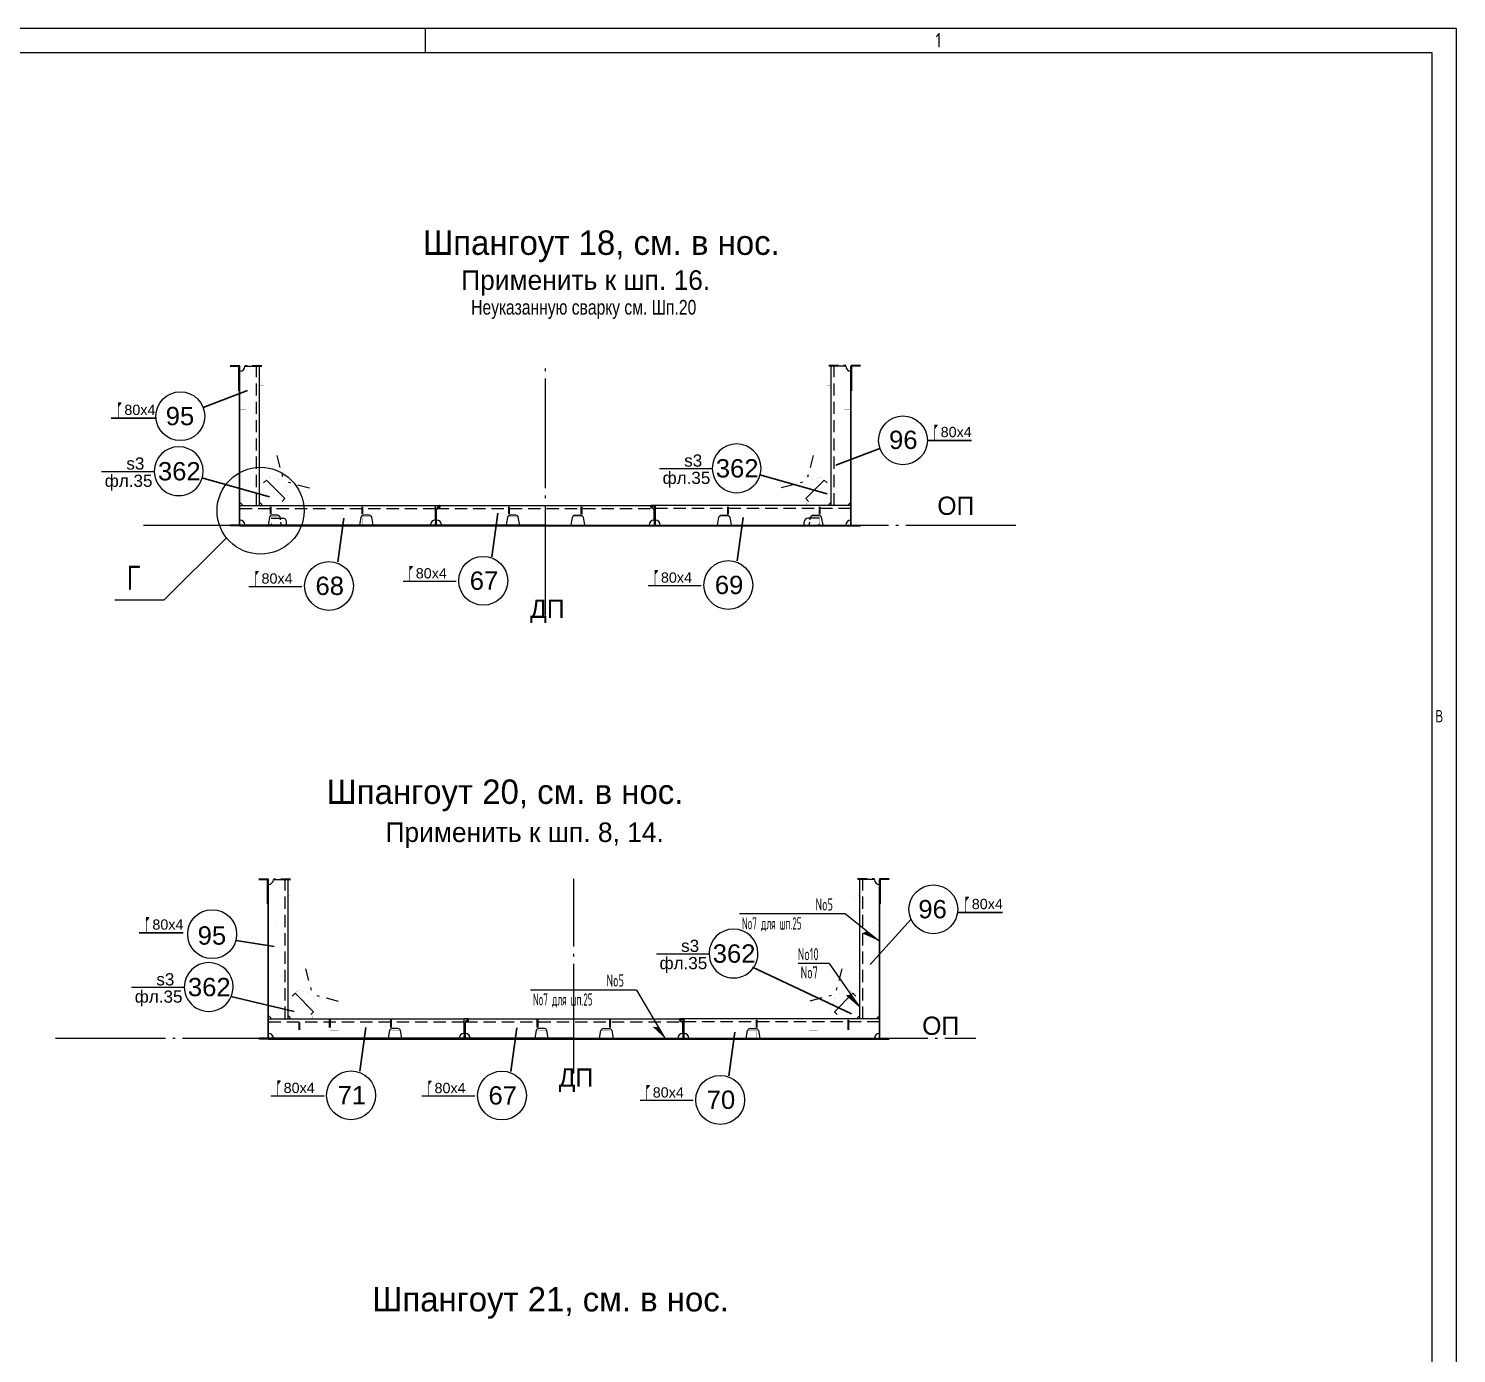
# Model space of a CAD drawing. Header units: millimetres. Extents: x 149544 to 197467, y -3118 to 25363.
# Drawn here: x 162347 to 168190, y 4042 to 9465 of the extents above; entities that cross this region are included whole.
import ezdxf

# ---------------------------------------------------------------- set-up
doc = ezdxf.new("R2010")
doc.units = ezdxf.units.MM
doc.header["$MEASUREMENT"] = 0
for name, pattern in [('K5LT32768', [0]), ('K5LT32769', [0]), ('K5LT32781', [90, 40, -20, 10, -20]), ('K5LT32790', [520, 450, -30, 10, -30]), ('K5LT32791', [0]), ('K5LT32793', [10, 5, -5]), ('K5LT32794', [10, 5, -5]), ('K5LT32795', [75, 50, -25]), ('K5LT32799', [20, 10, -10])]:
    doc.linetypes.add(name, pattern=pattern)
doc.layers.add('pen_035', color=1, linetype='Continuous')
doc.layers.add('pen_7', color=1, linetype='Continuous')
doc.layers.add('рабочие', color=250, linetype='Continuous', lineweight=20)
doc.styles.add('KTEXTSTYLE', font='GOST_AU.SHX', dxfattribs={"width": 0.96, "height": 5})
doc.styles.add('style5', font='arial.ttf', dxfattribs={"height": 3})

# ---------------------------------------------------------------- blocks, each defined once
blk = doc.blocks.new('U912')
at = {"layer": 'pen_035', "color": 1, "linetype": 'K5LT32769', "lineweight": 18, "true_color": 0xff0000}
for p, q in [((-174523.7, -14662.5), (-174528.7, -14725.8)), ((-174523.7, -14662.5), (-174523.7, -14725.8)), ((-174528.7, -14725.8), (-174523.7, -14725.8))]:
    blk.add_line(p, q, dxfattribs=at)
blk = doc.blocks.new('U913')
at = {"layer": 'pen_035', "color": 1, "linetype": 'K5LT32769', "lineweight": 18, "true_color": 0xff0000}
for p in [(-174521.7, -14659.1), (-174511.7, -14653.3)]:
    blk.add_line(p, (-174510.4, -14652.1), dxfattribs=at)
blk = doc.blocks.new('U914')
at = {"layer": 'pen_035', "color": 1, "linetype": 'K5LT32769', "lineweight": 18, "true_color": 0xff0000}
for p in [(-174521.7, -14659.1), (-174510.4, -14652.1)]:
    blk.add_line(p, (-174509.7, -14650.5), dxfattribs=at)
blk = doc.blocks.new('U915')
at = {"layer": 'pen_035', "color": 1, "linetype": 'K5LT32769', "lineweight": 18, "true_color": 0xff0000}
for p in [(-174521.7, -14659.1), (-174509.7, -14650.5)]:
    blk.add_line(p, (-174509.8, -14648.8), dxfattribs=at)
blk = doc.blocks.new('U916')
at = {"layer": 'pen_035', "color": 1, "linetype": 'K5LT32769', "lineweight": 18, "true_color": 0xff0000}
for p in [(-174522.7, -14659.9), (-174509.8, -14648.8)]:
    blk.add_line(p, (-174510.6, -14647.2), dxfattribs=at)
blk = doc.blocks.new('U917')
at = {"layer": 'pen_035', "color": 1, "linetype": 'K5LT32769', "lineweight": 18, "true_color": 0xff0000}
for p in [(-174522.7, -14659.9), (-174510.6, -14647.2)]:
    blk.add_line(p, (-174512, -14646.2), dxfattribs=at)
blk = doc.blocks.new('U918')
at = {"layer": 'pen_035', "color": 1, "linetype": 'K5LT32769', "lineweight": 18, "true_color": 0xff0000}
blk.add_line((-174528.7, -14725.8), (-174523.7, -14662.5), dxfattribs=at)
blk = doc.blocks.new('U919')
at = {"layer": 'pen_035', "color": 1, "linetype": 'K5LT32769', "lineweight": 18, "true_color": 0xff0000}
for p in [(-174512, -14646.2), (-174513.7, -14645.8)]:
    blk.add_line(p, (-174528.7, -14645.8), dxfattribs=at)
blk = doc.blocks.new('U920')
at = {"layer": 'pen_035', "color": 1, "linetype": 'K5LT32769', "lineweight": 18, "true_color": 0xff0000}
for p in [(-173628.7, -14645.8), (-173643.7, -14645.8)]:
    blk.add_line(p, (-173645.4, -14646.2), dxfattribs=at)
blk = doc.blocks.new('U921')
at = {"layer": 'pen_035', "color": 1, "linetype": 'K5LT32769', "lineweight": 18, "true_color": 0xff0000}
for p in [(-173628.7, -14645.8), (-173645.4, -14646.2)]:
    blk.add_line(p, (-173646.7, -14647.2), dxfattribs=at)
blk = doc.blocks.new('U922')
at = {"layer": 'pen_035', "color": 1, "linetype": 'K5LT32769', "lineweight": 18, "true_color": 0xff0000}
for p in [(-173628.7, -14645.8), (-173646.7, -14647.2)]:
    blk.add_line(p, (-173647.5, -14648.8), dxfattribs=at)
blk = doc.blocks.new('U923')
at = {"layer": 'pen_035', "color": 1, "linetype": 'K5LT32769', "lineweight": 18, "true_color": 0xff0000}
for p in [(-173628.7, -14645.8), (-173647.5, -14648.8)]:
    blk.add_line(p, (-173647.6, -14650.5), dxfattribs=at)
blk = doc.blocks.new('U924')
at = {"layer": 'pen_035', "color": 1, "linetype": 'K5LT32769', "lineweight": 18, "true_color": 0xff0000}
for p in [(-173647.6, -14650.5), (-173628.7, -14645.8)]:
    blk.add_line(p, (-173646.9, -14652.1), dxfattribs=at)
blk = doc.blocks.new('U925')
at = {"layer": 'pen_035', "color": 1, "linetype": 'K5LT32769', "lineweight": 18, "true_color": 0xff0000}
for p in [(-173646.9, -14652.1), (-173628.7, -14645.8)]:
    blk.add_line(p, (-173645.7, -14653.3), dxfattribs=at)
blk = doc.blocks.new('U926')
at = {"layer": 'pen_035', "color": 1, "linetype": 'K5LT32769', "lineweight": 18, "true_color": 0xff0000}
for p in [(-173645.7, -14653.3), (-173628.7, -14645.8)]:
    blk.add_line(p, (-173635.7, -14659.1), dxfattribs=at)
blk = doc.blocks.new('U927')
at = {"layer": 'pen_035', "color": 1, "linetype": 'K5LT32769', "lineweight": 18, "true_color": 0xff0000}
for p in [(-173635.7, -14659.1), (-173628.7, -14645.8)]:
    blk.add_line(p, (-173634.6, -14659.9), dxfattribs=at)
blk = doc.blocks.new('U928')
at = {"layer": 'pen_035', "color": 1, "linetype": 'K5LT32769', "lineweight": 18, "true_color": 0xff0000}
for p in [(-173634.6, -14659.9), (-173628.7, -14645.8)]:
    blk.add_line(p, (-173633.9, -14661.1), dxfattribs=at)
blk = doc.blocks.new('U929')
at = {"layer": 'pen_035', "color": 1, "linetype": 'K5LT32769', "lineweight": 18, "true_color": 0xff0000}
for p in [(-173633.9, -14661.1), (-173628.7, -14645.8)]:
    blk.add_line(p, (-173633.7, -14662.5), dxfattribs=at)
blk = doc.blocks.new('U930')
at = {"layer": 'pen_035', "color": 1, "linetype": 'K5LT32769', "lineweight": 18, "true_color": 0xff0000}
for p in [(-173628.7, -14645.8), (-173633.7, -14662.5)]:
    blk.add_line(p, (-173633.7, -14725.8), dxfattribs=at)
blk = doc.blocks.new('U931')
at = {"layer": 'pen_035', "color": 1, "linetype": 'K5LT32769', "lineweight": 18, "true_color": 0xff0000}
for p, q in [((-173628.7, -14645.8), (-173633.7, -14725.8)), ((-173628.7, -14645.8), (-173628.7, -14725.8)), ((-173633.7, -14725.8), (-173628.7, -14725.8))]:
    blk.add_line(p, q, dxfattribs=at)
blk = doc.blocks.new('U932')
at = {"layer": 'pen_035', "color": 1, "linetype": 'K5LT32769', "lineweight": 18, "true_color": 0xff0000}
for p, q in [((-169683.7, -8228.5), (-169667, -8228.9)), ((-169683.7, -8228.5), (-169668.7, -8228.5)), ((-169667, -8228.9), (-169668.7, -8228.5))]:
    blk.add_line(p, q, dxfattribs=at)
blk = doc.blocks.new('U933')
at = {"layer": 'pen_035', "color": 1, "linetype": 'K5LT32769', "lineweight": 18, "true_color": 0xff0000}
for p in [(-169676.7, -8241.8), (-169666.7, -8236)]:
    blk.add_line(p, (-169665.4, -8234.8), dxfattribs=at)
blk = doc.blocks.new('U934')
at = {"layer": 'pen_035', "color": 1, "linetype": 'K5LT32769', "lineweight": 18, "true_color": 0xff0000}
for p in [(-169676.7, -8241.8), (-169665.4, -8234.8)]:
    blk.add_line(p, (-169664.7, -8233.2), dxfattribs=at)
blk = doc.blocks.new('U935')
at = {"layer": 'pen_035', "color": 1, "linetype": 'K5LT32769', "lineweight": 18, "true_color": 0xff0000}
for p in [(-169676.7, -8241.8), (-169664.7, -8233.2)]:
    blk.add_line(p, (-169664.8, -8231.5), dxfattribs=at)
blk = doc.blocks.new('U936')
at = {"layer": 'pen_035', "color": 1, "linetype": 'K5LT32769', "lineweight": 18, "true_color": 0xff0000}
for p in [(-169677.7, -8242.7), (-169664.8, -8231.5)]:
    blk.add_line(p, (-169665.6, -8230), dxfattribs=at)
blk = doc.blocks.new('U937')
at = {"layer": 'pen_035', "color": 1, "linetype": 'K5LT32769', "lineweight": 18, "true_color": 0xff0000}
for p in [(-169677.7, -8242.7), (-169665.6, -8230)]:
    blk.add_line(p, (-169667, -8228.9), dxfattribs=at)
blk = doc.blocks.new('U938')
at = {"layer": 'pen_035', "color": 1, "linetype": 'K5LT32769', "lineweight": 18, "true_color": 0xff0000}
blk.add_line((-169683.7, -8308.5), (-169678.7, -8245.2), dxfattribs=at)
blk = doc.blocks.new('U939')
at = {"layer": 'pen_035', "color": 1, "linetype": 'K5LT32769', "lineweight": 18, "true_color": 0xff0000}
for p in [(-169683.7, -8308.5), (-169678.7, -8308.5)]:
    blk.add_line(p, (-169678.7, -8245.2), dxfattribs=at)
blk = doc.blocks.new('U940')
at = {"layer": 'pen_035', "color": 1, "linetype": 'K5LT32769', "lineweight": 18, "true_color": 0xff0000}
for p in [(-168783.7, -8228.5), (-168798.7, -8228.5)]:
    blk.add_line(p, (-168800.4, -8228.9), dxfattribs=at)
blk = doc.blocks.new('U941')
at = {"layer": 'pen_035', "color": 1, "linetype": 'K5LT32769', "lineweight": 18, "true_color": 0xff0000}
for p in [(-168783.7, -8228.5), (-168800.4, -8228.9)]:
    blk.add_line(p, (-168801.7, -8230), dxfattribs=at)
blk = doc.blocks.new('U942')
at = {"layer": 'pen_035', "color": 1, "linetype": 'K5LT32769', "lineweight": 18, "true_color": 0xff0000}
for p in [(-168783.7, -8228.5), (-168801.7, -8230)]:
    blk.add_line(p, (-168802.5, -8231.5), dxfattribs=at)
blk = doc.blocks.new('U943')
at = {"layer": 'pen_035', "color": 1, "linetype": 'K5LT32769', "lineweight": 18, "true_color": 0xff0000}
for p in [(-168783.7, -8228.5), (-168802.5, -8231.5)]:
    blk.add_line(p, (-168802.6, -8233.2), dxfattribs=at)
blk = doc.blocks.new('U944')
at = {"layer": 'pen_035', "color": 1, "linetype": 'K5LT32769', "lineweight": 18, "true_color": 0xff0000}
for p in [(-168802.6, -8233.2), (-168783.7, -8228.5)]:
    blk.add_line(p, (-168801.9, -8234.8), dxfattribs=at)
blk = doc.blocks.new('U945')
at = {"layer": 'pen_035', "color": 1, "linetype": 'K5LT32769', "lineweight": 18, "true_color": 0xff0000}
for p in [(-168801.9, -8234.8), (-168783.7, -8228.5)]:
    blk.add_line(p, (-168800.7, -8236), dxfattribs=at)
blk = doc.blocks.new('U946')
at = {"layer": 'pen_035', "color": 1, "linetype": 'K5LT32769', "lineweight": 18, "true_color": 0xff0000}
for p in [(-168800.7, -8236), (-168783.7, -8228.5)]:
    blk.add_line(p, (-168790.7, -8241.8), dxfattribs=at)
blk = doc.blocks.new('U947')
at = {"layer": 'pen_035', "color": 1, "linetype": 'K5LT32769', "lineweight": 18, "true_color": 0xff0000}
for p in [(-168783.7, -8228.5), (-168790.7, -8241.8)]:
    blk.add_line(p, (-168789.6, -8242.7), dxfattribs=at)
blk = doc.blocks.new('U948')
at = {"layer": 'pen_035', "color": 1, "linetype": 'K5LT32769', "lineweight": 18, "true_color": 0xff0000}
for p in [(-168783.7, -8228.5), (-168789.6, -8242.7)]:
    blk.add_line(p, (-168788.9, -8243.9), dxfattribs=at)
blk = doc.blocks.new('U949')
at = {"layer": 'pen_035', "color": 1, "linetype": 'K5LT32769', "lineweight": 18, "true_color": 0xff0000}
for p in [(-168783.7, -8228.5), (-168788.9, -8243.9)]:
    blk.add_line(p, (-168788.7, -8245.2), dxfattribs=at)
blk = doc.blocks.new('U950')
at = {"layer": 'pen_035', "color": 1, "linetype": 'K5LT32769', "lineweight": 18, "true_color": 0xff0000}
for p in [(-168783.7, -8228.5), (-168788.7, -8245.2)]:
    blk.add_line(p, (-168788.7, -8308.5), dxfattribs=at)
blk = doc.blocks.new('U951')
at = {"layer": 'pen_035', "color": 1, "linetype": 'K5LT32769', "lineweight": 18, "true_color": 0xff0000}
for p, q in [((-168783.7, -8228.5), (-168788.7, -8308.5)), ((-168783.7, -8228.5), (-168783.7, -8308.5)), ((-168788.7, -8308.5), (-168783.7, -8308.5))]:
    blk.add_line(p, q, dxfattribs=at)

msp = doc.modelspace()

# ---------------------------------------------------------------- hatches: boundary and pattern name
for points in [[(164011.8, 7432.7), (164016.8, 7432.7), (164016.8, 7496), (164017, 7497.4), (164017.7, 7498.6), (164018.8, 7499.5), (164028.8, 7505.2), (164030.1, 7506.4), (164030.7, 7508), (164030.6, 7509.7), (164029.8, 7511.3), (164028.5, 7512.3), (164026.8, 7512.7), (164011.8, 7512.7)], [(164911.8, 7432.7), (164906.8, 7432.7), (164906.8, 7496), (164906.5, 7497.4), (164905.8, 7498.6), (164904.8, 7499.5), (164894.8, 7505.2), (164893.5, 7506.4), (164892.8, 7508), (164892.9, 7509.7), (164893.7, 7511.3), (164895.1, 7512.3), (164896.8, 7512.7), (164911.8, 7512.7)], [(165778.9, 5771), (165758.4, 5761.3), (165828.9, 5729.7)], [(165712.1, 5510.4), (165690.8, 5507.6), (165748.9, 5457.3)], [(164128.9, 5331.7), (164133.9, 5331.7), (164133.9, 5395), (164134.2, 5396.4), (164134.9, 5397.6), (164135.9, 5398.5), (164145.9, 5404.2), (164147.2, 5405.4), (164147.9, 5407), (164147.8, 5408.7), (164147, 5410.3), (164145.6, 5411.3), (164143.9, 5411.7), (164128.9, 5411.7)], [(164924.5, 5377.5), (164900.6, 5378.9), (164951.4, 5331.9)], [(165028.9, 5331.7), (165023.9, 5331.7), (165023.9, 5395), (165023.7, 5396.4), (165023, 5397.6), (165021.9, 5398.5), (165011.9, 5404.2), (165010.7, 5405.4), (165010, 5407), (165010.1, 5408.7), (165010.9, 5410.3), (165012.3, 5411.3), (165013.9, 5411.7), (165028.9, 5411.7)]]:
    msp.add_hatch(color=0).paths.add_polyline_path(points)
at = {"layer": 'рабочие', "lineweight": 18}
h = msp.add_hatch(color=256, dxfattribs=at)
edge = h.paths.add_edge_path()
edge.add_line((162713.2, 7873.2), (162715.7, 7873.2))
edge.add_line((162715.7, 7873.2), (162715.7, 7914.4))
edge.add_arc((162722.1, 7914.4), 6.4, 142.35666, 180, ccw=False)
edge.add_line((162717.1, 7918.4), (162726.8, 7931))
edge.add_arc((162725.3, 7932.2), 1.92, 322.35666, 360)
edge.add_line((162727.2, 7932.2), (162727.2, 7932.9))
edge.add_arc((162725.3, 7932.9), 1.92, 360, 450)
edge.add_line((162725.3, 7934.8), (162713.2, 7934.8))
edge.add_line((162713.2, 7934.8), (162713.2, 7873.2))
h = msp.add_hatch(color=256, dxfattribs=at)
edge = h.paths.add_edge_path()
edge.add_line((166053.9, 7782.4), (166056.4, 7782.4))
edge.add_line((166056.4, 7782.4), (166056.4, 7823.7))
edge.add_arc((166062.8, 7823.7), 6.4, 142.35666, 180, ccw=False)
edge.add_line((166057.7, 7827.6), (166067.5, 7840.3))
edge.add_arc((166066, 7841.4), 1.92, 322.35666, 360)
edge.add_line((166067.9, 7841.4), (166067.9, 7842.1))
edge.add_arc((166066, 7842.1), 1.92, 360, 450)
edge.add_line((166066, 7844), (166053.9, 7844))
edge.add_line((166053.9, 7844), (166053.9, 7782.4))
h = msp.add_hatch(color=256, dxfattribs=at)
edge = h.paths.add_edge_path()
edge.add_line((163905.8, 7204), (163908.3, 7204))
edge.add_line((163908.3, 7204), (163908.3, 7245.3))
edge.add_arc((163914.7, 7245.3), 6.4, 142.35666, 180, ccw=False)
edge.add_line((163909.7, 7249.2), (163919.4, 7261.9))
edge.add_arc((163917.9, 7263), 1.92, 322.35666, 360)
edge.add_line((163919.8, 7263), (163919.8, 7263.7))
edge.add_arc((163917.9, 7263.7), 1.92, 360, 450)
edge.add_line((163917.9, 7265.7), (163905.8, 7265.7))
edge.add_line((163905.8, 7265.7), (163905.8, 7204))
h = msp.add_hatch(color=256, dxfattribs=at)
edge = h.paths.add_edge_path()
edge.add_line((164908.8, 7186.4), (164911.4, 7186.4))
edge.add_line((164911.4, 7186.4), (164911.4, 7227.7))
edge.add_arc((164917.8, 7227.7), 6.4, 142.35666, 180, ccw=False)
edge.add_line((164912.7, 7231.6), (164922.5, 7244.3))
edge.add_arc((164921, 7245.5), 1.92, 322.35666, 360)
edge.add_line((164922.9, 7245.5), (164922.9, 7246.2))
edge.add_arc((164921, 7246.2), 1.92, 360, 450)
edge.add_line((164921, 7248.1), (164908.8, 7248.1))
edge.add_line((164908.8, 7248.1), (164908.8, 7186.4))
h = msp.add_hatch(color=2, dxfattribs=at)
edge = h.paths.add_edge_path()
edge.add_line((163274.4, 7182.9), (163277, 7182.9))
edge.add_line((163277, 7182.9), (163277, 7224.1))
edge.add_arc((163283.4, 7224.1), 6.4, 142.35666, 180, ccw=False)
edge.add_line((163278.3, 7228), (163288.1, 7240.7))
edge.add_arc((163286.6, 7241.9), 1.92, 322.35666, 360)
edge.add_line((163288.5, 7241.9), (163288.5, 7242.6))
edge.add_arc((163286.6, 7242.6), 1.92, 360, 450)
edge.add_line((163286.6, 7244.5), (163274.4, 7244.5))
edge.add_line((163274.4, 7244.5), (163274.4, 7182.9))
h = msp.add_hatch(color=256, dxfattribs=at)
edge = h.paths.add_edge_path()
edge.add_line((166181.2, 5850.2), (166183.8, 5850.2))
edge.add_line((166183.8, 5850.2), (166183.8, 5891.5))
edge.add_arc((166190.2, 5891.5), 6.4, 142.35666, 180, ccw=False)
edge.add_line((166185.1, 5895.4), (166194.9, 5908.1))
edge.add_arc((166193.4, 5909.3), 1.92, 322.35666, 360)
edge.add_line((166195.3, 5909.3), (166195.3, 5910))
edge.add_arc((166193.4, 5910), 1.92, 360, 450)
edge.add_line((166193.4, 5911.9), (166181.2, 5911.9))
edge.add_line((166181.2, 5911.9), (166181.2, 5850.2))
h = msp.add_hatch(color=256, dxfattribs=at)
edge = h.paths.add_edge_path()
edge.add_line((162827.6, 5766.1), (162830.2, 5766.1))
edge.add_line((162830.2, 5766.1), (162830.2, 5807.4))
edge.add_arc((162836.6, 5807.4), 6.4, 142.35666, 180, ccw=False)
edge.add_line((162831.5, 5811.3), (162841.3, 5824))
edge.add_arc((162839.8, 5825.1), 1.92, 322.35666, 360)
edge.add_line((162841.7, 5825.1), (162841.7, 5825.8))
edge.add_arc((162839.8, 5825.8), 1.92, 360, 450)
edge.add_line((162839.8, 5827.8), (162827.6, 5827.8))
edge.add_line((162827.6, 5827.8), (162827.6, 5766.1))
h = msp.add_hatch(color=256, dxfattribs=at)
edge = h.paths.add_edge_path()
edge.add_line((163364.9, 5097.5), (163367.5, 5097.5))
edge.add_line((163367.5, 5097.5), (163367.5, 5138.8))
edge.add_arc((163373.9, 5138.8), 6.4, 142.35666, 180, ccw=False)
edge.add_line((163368.8, 5142.7), (163378.6, 5155.4))
edge.add_arc((163377.1, 5156.5), 1.92, 322.35666, 360)
edge.add_line((163379, 5156.5), (163379, 5157.2))
edge.add_arc((163377.1, 5157.2), 1.92, 360, 450)
edge.add_line((163377.1, 5159.2), (163364.9, 5159.2))
edge.add_line((163364.9, 5159.2), (163364.9, 5097.5))
h = msp.add_hatch(color=256, dxfattribs=at)
edge = h.paths.add_edge_path()
edge.add_line((163982.4, 5096.9), (163985, 5096.9))
edge.add_line((163985, 5096.9), (163985, 5138.1))
edge.add_arc((163991.4, 5138.1), 6.4, 142.35666, 180, ccw=False)
edge.add_line((163986.3, 5142.1), (163996.1, 5154.7))
edge.add_arc((163994.6, 5155.9), 1.92, 322.35666, 360)
edge.add_line((163996.5, 5155.9), (163996.5, 5156.6))
edge.add_arc((163994.6, 5156.6), 1.92, 360, 450)
edge.add_line((163994.6, 5158.5), (163982.4, 5158.5))
edge.add_line((163982.4, 5158.5), (163982.4, 5096.9))
h = msp.add_hatch(color=256, dxfattribs=at)
edge = h.paths.add_edge_path()
edge.add_line((164875.6, 5078.9), (164878.1, 5078.9))
edge.add_line((164878.1, 5078.9), (164878.1, 5120.2))
edge.add_arc((164884.5, 5120.2), 6.4, 142.35666, 180, ccw=False)
edge.add_line((164879.5, 5124.1), (164889.2, 5136.8))
edge.add_arc((164887.7, 5138), 1.92, 322.35666, 360)
edge.add_line((164889.6, 5138), (164889.6, 5138.7))
edge.add_arc((164887.7, 5138.7), 1.92, 360, 450)
edge.add_line((164887.7, 5140.6), (164875.6, 5140.6))
edge.add_line((164875.6, 5140.6), (164875.6, 5078.9))

# ---------------------------------------------------------------- linework, layer by layer
at = {"color": 7, "linetype": 'K5LT32768', "lineweight": 18}
for p, q in [((168190.4, 9465.2), (151370.4, 9465.2)), ((163970.4, 9465.2), (163970.4, 9365.2)), ((168190.4, -2414.8), (168190.4, 9465.2))]:
    msp.add_line(p, q, dxfattribs=at)
at = {"color": 1, "linetype": 'K5LT32769', "lineweight": 18, "true_color": 0xff0000}
for p, q in [((168090.4, 9365.2), (151770.4, 9365.2)), ((168090.4, -2314.8), (168090.4, 9365.2))]:
    msp.add_line(p, q, dxfattribs=at)
at = {"color": 0, "linetype": 'K5LT32781', "lineweight": 18}
for p, q in [((163171.8, 8085.7), (163301.7, 8085.7)), ((163171.8, 8082.7), (163301.8, 8082.7)), ((163171.8, 8082.7), (163301.8, 8082.7)), ((165751.8, 8085.7), (165621.8, 8085.7)), ((165751.8, 8082.7), (165621.8, 8082.7)), ((165751.8, 8082.7), (165621.8, 8082.7)), ((163288.9, 5984.7), (163418.9, 5984.7)), ((163288.9, 5981.7), (163418.9, 5981.7)), ((163288.9, 5981.7), (163418.9, 5981.7)), ((165868.9, 5981.7), (165738.9, 5981.7)), ((165868.9, 5981.7), (165738.9, 5981.7)), ((165868.9, 5984.7), (165739, 5984.7))]:
    msp.add_line(p, q, dxfattribs=at)
at = {"color": 0, "linetype": 'K5LT32769', "lineweight": 18}
for p, q in [((163207.8, 7982.7), (163207.8, 8082.7)), ((163211.8, 7982.7), (163211.8, 8082.7)), ((163211.8, 7432.7), (163211.8, 8082.7)), ((163231.8, 8082.7), (163291.8, 8082.7)), ((163291.8, 7512.7), (163291.8, 8082.7)), ((165691.8, 8082.7), (165631.8, 8082.7)), ((165631.8, 7512.7), (165631.8, 8082.7)), ((165711.8, 7432.7), (165711.8, 8082.7)), ((165715.8, 7982.7), (165715.8, 8082.7)), ((163209.8, 7432.7), (163209.8, 7982.7)), ((163211.8, 7432.7), (163211.8, 7982.7)), ((165711.8, 7432.7), (165711.8, 7982.7)), ((165713.8, 7432.7), (165713.8, 7982.7)), ((163308.8, 7605.6), (163320.2, 7616.9)), ((163396, 7541.1), (163320.2, 7616.9)), ((165603.4, 7616.9), (165527.5, 7541.1)), ((165614.7, 7605.6), (165603.4, 7616.9)), ((165631.8, 7522.7), (165631.8, 7612.7)), ((163384.7, 7529.8), (163396, 7541.1)), ((165538.8, 7529.8), (165527.5, 7541.1)), ((163211.8, 7512.7), (164011.8, 7512.7)), ((163211.8, 7512.7), (163263.3, 7512.7)), ((163221.8, 7512.7), (163291.8, 7512.7)), ((163336.8, 7490.6), (163336.8, 7507.7)), ((163336.8, 7490.6), (163336.8, 7507.7)), ((163336.8, 7477.2), (163336.8, 7490.6)), ((163336.8, 7477.2), (163336.8, 7490.6)), ((163339.8, 7490.6), (163339.8, 7507.7)), ((163339.8, 7490.6), (163339.8, 7507.7)), ((163339.8, 7477.2), (163339.8, 7490.6)), ((163339.8, 7477.2), (163339.8, 7490.6)), ((163711.8, 7490.6), (163711.8, 7507.7)), ((163711.8, 7477.2), (163711.8, 7490.6)), ((163714.8, 7490.6), (163714.8, 7507.7)), ((163714.8, 7477.2), (163714.8, 7490.6)), ((164011.8, 7452.7), (164011.8, 7512.7)), ((164016.8, 7452.7), (164016.8, 7495.2)), ((164019.3, 7499.6), (164028.3, 7504.8)), ((164030.8, 7509.1), (164030.8, 7512.7)), ((164030.8, 7512.7), (164892.8, 7512.7)), ((164311.8, 7490.6), (164311.8, 7507.7)), ((164311.8, 7477.2), (164311.8, 7490.6)), ((164314.8, 7490.6), (164314.8, 7507.7)), ((164314.8, 7477.2), (164314.8, 7490.6)), ((164608.8, 7490.6), (164608.8, 7507.7)), ((164608.8, 7477.2), (164608.8, 7490.6)), ((164611.8, 7490.6), (164611.8, 7507.7)), ((164611.8, 7477.2), (164611.8, 7490.6)), ((164892.8, 7509.1), (164892.8, 7512.7)), ((164904.3, 7499.6), (164895.3, 7504.8)), ((164906.8, 7452.7), (164906.8, 7495.2)), ((164911.8, 7452.7), (164911.8, 7512.7)), ((165711.8, 7512.7), (164911.8, 7512.7)), ((165208.8, 7490.6), (165208.8, 7507.7)), ((165208.8, 7477.2), (165208.8, 7490.6)), ((165211.8, 7490.6), (165211.8, 7507.7)), ((165211.8, 7477.2), (165211.8, 7490.6)), ((165583.8, 7490.6), (165583.8, 7507.7)), ((165583.8, 7490.6), (165583.8, 7507.7)), ((165583.8, 7477.2), (165583.8, 7490.6)), ((165583.8, 7477.2), (165583.8, 7490.6)), ((165586.8, 7490.6), (165586.8, 7507.7)), ((165586.8, 7490.6), (165586.8, 7507.7)), ((165586.8, 7477.2), (165586.8, 7490.6)), ((165586.8, 7477.2), (165586.8, 7490.6)), ((165701.8, 7512.7), (165631.8, 7512.7)), ((165711.8, 7452.7), (165711.8, 7512.7)), ((163211.8, 7432.7), (163171.8, 7432.7)), ((163211.8, 7429.7), (163171.8, 7429.7)), ((163209.8, 7432.7), (165711.8, 7432.7)), ((163211.8, 7429.7), (165711.8, 7429.7)), ((163332.3, 7464.4), (163326.8, 7432.7)), ((163339.8, 7460.7), (163387.1, 7460.7)), ((163339.8, 7437.7), (163344.8, 7432.7)), ((163366.4, 7472.7), (163342.2, 7472.7)), ((163366.4, 7472.7), (163342.2, 7472.7)), ((163378, 7454), (163376.2, 7464.4)), ((163381.8, 7432.7), (163379.7, 7444.4)), ((163402.1, 7432.7), (163402.1, 7445.7)), ((163707.3, 7464.4), (163701.8, 7432.7)), ((163741.4, 7472.7), (163717.2, 7472.7)), ((163756.8, 7432.7), (163751.2, 7464.4)), ((164307.3, 7464.4), (164301.8, 7432.7)), ((164341.4, 7472.7), (164317.2, 7472.7)), ((164356.8, 7432.7), (164351.2, 7464.4)), ((164566.8, 7432.7), (164572.3, 7464.4)), ((164582.2, 7472.7), (164606.4, 7472.7)), ((164616.2, 7464.4), (164621.8, 7432.7)), ((165166.8, 7432.7), (165172.3, 7464.4)), ((165182.2, 7472.7), (165206.4, 7472.7)), ((165216.2, 7464.4), (165221.8, 7432.7)), ((165521.5, 7432.7), (165521.5, 7445.7)), ((165583.8, 7460.7), (165536.5, 7460.7)), ((165541.8, 7432.7), (165543.8, 7444.4)), ((165545.5, 7454), (165547.3, 7464.4)), ((165557.2, 7472.7), (165581.4, 7472.7)), ((165583.8, 7437.7), (165578.8, 7432.7)), ((165591.2, 7464.4), (165596.8, 7432.7)), ((165591.2, 7464.4), (165596.8, 7432.7)), ((165711.8, 7432.7), (165751.8, 7432.7)), ((165711.8, 7429.7), (165751.8, 7429.7)), ((163324.9, 5881.7), (163324.9, 5981.7)), ((163328.9, 5331.7), (163328.9, 5981.7)), ((163348.9, 5981.7), (163408.9, 5981.7)), ((163408.9, 5411.7), (163408.9, 5981.7)), ((165808.9, 5981.7), (165748.9, 5981.7)), ((165748.9, 5411.7), (165748.9, 5981.7)), ((165828.9, 5881.7), (165828.9, 5981.7)), ((165828.9, 5331.7), (165828.9, 5981.7)), ((165832.9, 5881.7), (165832.9, 5981.7)), ((163326.9, 5331.7), (163326.9, 5881.7)), ((163328.9, 5331.7), (163328.9, 5881.7)), ((165828.9, 5331.7), (165828.9, 5881.7)), ((165830.9, 5331.7), (165830.9, 5881.7)), ((163426, 5504.6), (163437.3, 5516)), ((163513.2, 5440.1), (163437.3, 5516)), ((165720.6, 5516), (165644.7, 5440.1)), ((165731.9, 5504.6), (165720.6, 5516)), ((165748.9, 5421.7), (165748.9, 5511.7)), ((163501.9, 5428.8), (163513.2, 5440.1)), ((165656, 5428.8), (165644.7, 5440.1)), ((163328.9, 5411.7), (164128.9, 5411.7)), ((163328.9, 5411.7), (163380.5, 5411.7)), ((163338.9, 5411.7), (163408.9, 5411.7)), ((163453.9, 5376.2), (163453.9, 5389.6)), ((163456.9, 5376.2), (163456.9, 5389.6)), ((163578.9, 5389.6), (163578.9, 5406.7)), ((163578.9, 5389.6), (163578.9, 5406.7)), ((163578.9, 5376.2), (163578.9, 5389.6)), ((163578.9, 5376.2), (163578.9, 5389.6)), ((163581.9, 5389.6), (163581.9, 5406.7)), ((163581.9, 5389.6), (163581.9, 5406.7)), ((163581.9, 5376.2), (163581.9, 5389.6)), ((163581.9, 5376.2), (163581.9, 5389.6)), ((163828.9, 5389.6), (163828.9, 5406.7)), ((163828.9, 5376.2), (163828.9, 5389.6)), ((163831.9, 5389.6), (163831.9, 5406.7)), ((163831.9, 5376.2), (163831.9, 5389.6)), ((164128.9, 5351.7), (164128.9, 5411.7)), ((164133.9, 5351.7), (164133.9, 5394.2)), ((164136.4, 5398.6), (164145.4, 5403.8)), ((164147.9, 5408.1), (164147.9, 5411.7)), ((164147.9, 5411.7), (165009.9, 5411.7)), ((164428.9, 5389.6), (164428.9, 5406.7)), ((164428.9, 5376.2), (164428.9, 5389.6)), ((164431.9, 5389.6), (164431.9, 5406.7)), ((164431.9, 5376.2), (164431.9, 5389.6)), ((164725.9, 5389.6), (164725.9, 5406.7)), ((164725.9, 5376.2), (164725.9, 5389.6)), ((164728.9, 5389.6), (164728.9, 5406.7)), ((164728.9, 5376.2), (164728.9, 5389.6)), ((165009.9, 5408.1), (165009.9, 5411.7)), ((165021.4, 5398.6), (165012.4, 5403.8)), ((165023.9, 5351.7), (165023.9, 5394.2)), ((165028.9, 5351.7), (165028.9, 5411.7)), ((165828.9, 5411.7), (165028.9, 5411.7)), ((165325.9, 5389.6), (165325.9, 5406.7)), ((165325.9, 5376.2), (165325.9, 5389.6)), ((165328.9, 5389.6), (165328.9, 5406.7)), ((165328.9, 5376.2), (165328.9, 5389.6)), ((165700.9, 5389.6), (165700.9, 5406.7)), ((165700.9, 5376.2), (165700.9, 5389.6)), ((165703.9, 5389.6), (165703.9, 5406.7)), ((165703.9, 5376.2), (165703.9, 5389.6)), ((165818.9, 5411.7), (165748.9, 5411.7)), ((163328.9, 5331.7), (163288.9, 5331.7)), ((163328.9, 5328.7), (163288.9, 5328.7)), ((163328.9, 5331.7), (165828.9, 5331.7)), ((163328.9, 5328.7), (165828.9, 5328.7)), ((163824.5, 5363.4), (163818.9, 5331.7)), ((163858.5, 5371.7), (163834.3, 5371.7)), ((163873.9, 5331.7), (163868.4, 5363.4)), ((164424.5, 5363.4), (164418.9, 5331.7)), ((164458.5, 5371.7), (164434.3, 5371.7)), ((164473.9, 5331.7), (164468.4, 5363.4)), ((164683.9, 5331.7), (164689.5, 5363.4)), ((164699.3, 5371.7), (164723.5, 5371.7)), ((164733.4, 5363.4), (164738.9, 5331.7)), ((165283.9, 5331.7), (165289.5, 5363.4)), ((165299.3, 5371.7), (165323.5, 5371.7)), ((165333.4, 5363.4), (165338.9, 5331.7)), ((165828.9, 5331.7), (165868.9, 5331.7)), ((165828.9, 5328.7), (165868.9, 5328.7))]:
    msp.add_line(p, q, dxfattribs=at)
at = {"color": 0, "linetype": 'K5LT32795', "lineweight": 18}
for p, q in [((163279.8, 7512.7), (163279.8, 8082.7)), ((165643.8, 7512.7), (165643.8, 8082.7)), ((163211.8, 7500.7), (164011.8, 7500.7)), ((164016.8, 7500.7), (164906.8, 7500.7)), ((165711.8, 7500.7), (164911.8, 7500.7)), ((163396.9, 5411.7), (163396.9, 5981.7)), ((165760.9, 5411.7), (165760.9, 5981.7)), ((163328.9, 5399.7), (164128.9, 5399.7)), ((164133.9, 5399.7), (165023.9, 5399.7)), ((165828.9, 5399.7), (165028.9, 5399.7))]:
    msp.add_line(p, q, dxfattribs=at)
at = {"color": 0, "linetype": 'K5LT32790', "lineweight": 18}
for p, q in [((164461.8, 7063.3), (164461.8, 8093.9)), ((162816.6, 7432.7), (166405, 7432.7)), ((164578.9, 5187), (164578.9, 5984.7)), ((162457.1, 5331.7), (166222.9, 5331.7))]:
    msp.add_line(p, q, dxfattribs=at)
at = {"color": 7}
for p, q in [((163061.3, 7914.3), (163242.3, 7984.2)), ((162684.6, 7870), (162864.8, 7870)), ((166025.3, 7779.3), (166205.5, 7779.3)), ((165830.1, 7746.3), (165649.9, 7678.3)), ((163056.4, 7626.4), (163332.4, 7548.3)), ((165339.4, 7638.5), (165615.4, 7560.3)), ((164243.2, 7303.2), (164267.9, 7481.8)), ((163611.9, 7282), (163636.5, 7460.6)), ((165246.3, 7285.6), (165270.9, 7464.2)), ((166152.7, 5847.1), (166332.9, 5847.1)), ((165959.4, 5819), (165790.5, 5633.3)), ((162799.1, 5763), (162979.3, 5763)), ((163196.1, 5731.5), (163352.2, 5707.5)), ((163702.3, 5196.7), (163727, 5375.3)), ((164319.9, 5196), (164344.5, 5374.7)), ((165213, 5178.1), (165237.7, 5356.7))]:
    msp.add_line(p, q, dxfattribs=at)
at = {"color": 0, "linetype": 'K5LT32768', "lineweight": 18}
for p, q in [((163377, 7669), (163364, 7717.3)), ((165546.6, 7669), (165559.5, 7717.3)), ((164928.9, 7664.1), (165142.9, 7664.1)), ((162645.9, 7652.1), (162859.9, 7652.1)), ((163387.3, 7630.4), (163384.7, 7640)), ((163409.5, 7608.3), (163419.1, 7605.7)), ((163448.1, 7597.9), (163496.4, 7585)), ((165475.5, 7597.9), (165427.2, 7585)), ((165514.1, 7608.3), (165504.4, 7605.7)), ((165536.2, 7630.4), (165538.8, 7640)), ((164461.8, 7400.7), (164461.8, 7464.7)), ((163157.2, 7380.2), (162901, 7125.1)), ((163879.6, 7202.9), (164096.9, 7202.9)), ((163248.2, 7181.8), (163465.6, 7181.8)), ((164882.6, 7185.4), (165100, 7185.4)), ((162901, 7125.1), (162699.9, 7125.1)), ((165690, 5840.6), (165256.7, 5840.6)), ((165690, 5840.6), (165828.9, 5729.7)), ((164916.4, 5677.7), (165130.3, 5677.7)), ((163494.1, 5568), (163481.2, 5616.3)), ((165623.4, 5637.9), (165496.5, 5637.9)), ((165623.4, 5637.9), (165748.9, 5457.3)), ((165663.7, 5568), (165676.7, 5616.3)), ((162768.6, 5540.5), (162982.6, 5540.5)), ((163504.5, 5529.4), (163501.9, 5539)), ((163526.6, 5507.3), (163536.3, 5504.7)), ((163565.3, 5496.9), (163613.6, 5484)), ((164834.7, 5529.3), (164401.5, 5529.3)), ((164834.7, 5529.3), (164707.9, 5529.3)), ((164834.7, 5529.3), (164951.4, 5331.9)), ((165592.6, 5496.9), (165544.3, 5484)), ((165631.3, 5507.3), (165621.6, 5504.7)), ((165653.4, 5529.4), (165656, 5539)), ((164578.9, 5299.7), (164578.9, 5363.7)), ((163338.7, 5096.4), (163556.1, 5096.4)), ((163956.2, 5095.8), (164173.6, 5095.8)), ((164849.4, 5077.8), (165066.7, 5077.8))]:
    msp.add_line(p, q, dxfattribs=at)
at = {"color": 0, "linetype": 'K5LT32791', "lineweight": 18}
for p, q in [((164461.8, 7432.7), (163211.8, 7432.7)), ((164461.8, 7432.7), (163211.8, 7432.7)), ((164461.8, 7432.7), (165711.8, 7432.7)), ((164461.8, 7432.7), (165709.5, 7432.7)), ((165709.5, 7432.7), (165711.8, 7432.7)), ((164578.9, 5331.7), (163328.9, 5331.7)), ((164578.9, 5331.7), (165828.9, 5331.7))]:
    msp.add_line(p, q, dxfattribs=at)
at = {"color": 0}
for p, q in [((165309.2, 5623.2), (165714.4, 5431.9)), ((163175.1, 5503), (163433.4, 5441.2))]:
    msp.add_line(p, q, dxfattribs=at)
at = {"color": 0, "linetype": 'K5LT32799', "lineweight": 18}
for p, q in [((163453.9, 5386.7), (163453.9, 5396.7)), ((163453.9, 5386.7), (163453.9, 5396.7)), ((163453.9, 5366.7), (163453.9, 5386.7)), ((163453.9, 5366.7), (163453.9, 5386.7)), ((163456.9, 5386.7), (163456.9, 5396.7)), ((163456.9, 5386.7), (163456.9, 5396.7)), ((163456.9, 5366.7), (163456.9, 5386.7)), ((163456.9, 5366.7), (163456.9, 5386.7)), ((165700.9, 5386.7), (165700.9, 5396.7)), ((165700.9, 5386.7), (165700.9, 5396.7)), ((165700.9, 5366.7), (165700.9, 5386.7)), ((165700.9, 5366.7), (165700.9, 5386.7)), ((165703.9, 5386.7), (165703.9, 5396.7)), ((165703.9, 5386.7), (165703.9, 5396.7)), ((165703.9, 5366.7), (165703.9, 5386.7)), ((165703.9, 5366.7), (165703.9, 5386.7))]:
    msp.add_line(p, q, dxfattribs=at)
at = {"color": 0, "linetype": 'K5LT32794', "const_width": 0.18}
for points in [[(163291.8, 8082.7), (163296.8, 8082.7), (163296.8, 8019.4), (163297, 8018), (163297.7, 8016.8), (163298.8, 8015.9), (163308.8, 8010.2), (163310.1, 8009), (163310.7, 8007.4), (163310.6, 8005.7), (163309.8, 8004.1), (163308.5, 8003.1), (163306.8, 8002.7), (163291.8, 8002.7), (163291.8, 8082.7)], [(165631.8, 8082.7), (165626.8, 8082.7), (165626.8, 8019.4), (165626.5, 8018), (165625.8, 8016.8), (165624.8, 8015.9), (165614.8, 8010.2), (165613.5, 8009), (165612.8, 8007.4), (165612.9, 8005.7), (165613.7, 8004.1), (165615.1, 8003.1), (165616.8, 8002.7), (165631.8, 8002.7), (165631.8, 8082.7)], [(163408.9, 5981.7), (163413.9, 5981.7), (163413.9, 5918.4), (163414.2, 5917), (163414.9, 5915.8), (163415.9, 5914.9), (163425.9, 5909.2), (163427.2, 5908), (163427.9, 5906.4), (163427.8, 5904.7), (163427, 5903.1), (163425.6, 5902.1), (163423.9, 5901.7), (163408.9, 5901.7), (163408.9, 5981.7)], [(165748.9, 5981.7), (165743.9, 5981.7), (165743.9, 5918.4), (165743.7, 5917), (165743, 5915.8), (165741.9, 5914.9), (165731.9, 5909.2), (165730.7, 5908), (165730, 5906.4), (165730.1, 5904.7), (165730.9, 5903.1), (165732.3, 5902.1), (165733.9, 5901.7), (165748.9, 5901.7), (165748.9, 5981.7)]]:
    msp.add_lwpolyline(points, dxfattribs=at)
at = {"color": 0, "linetype": 'K5LT32793', "const_width": 0.18}
for points in [[(163211.8, 7907.7), (163211.8, 7906.7), (163212.1, 7906), (163212.8, 7905.7), (163237.8, 7905.7), (163238.8, 7905.4), (163239.5, 7904.7), (163239.8, 7903.7), (163239.8, 7888.7), (163240.1, 7888), (163240.8, 7887.7), (163241.8, 7887.7), (163241.8, 7907.7), (163211.8, 7907.7)], [(165711.8, 7907.7), (165711.8, 7906.7), (165711.5, 7906), (165710.8, 7905.7), (165685.8, 7905.7), (165684.8, 7905.4), (165684, 7904.7), (165683.8, 7903.7), (165683.8, 7888.7), (165683.5, 7888), (165682.8, 7887.7), (165681.8, 7887.7), (165681.8, 7907.7), (165711.8, 7907.7)], [(163328.9, 5806.7), (163328.9, 5805.7), (163329.2, 5805), (163329.9, 5804.7), (163354.9, 5804.7), (163355.9, 5804.4), (163356.7, 5803.7), (163356.9, 5802.7), (163356.9, 5787.7), (163357.2, 5787), (163357.9, 5786.7), (163358.9, 5786.7), (163358.9, 5806.7), (163328.9, 5806.7)], [(165828.9, 5806.7), (165828.9, 5805.7), (165828.6, 5805), (165827.9, 5804.7), (165802.9, 5804.7), (165801.9, 5804.4), (165801.2, 5803.7), (165800.9, 5802.7), (165800.9, 5787.7), (165800.6, 5787), (165799.9, 5786.7), (165798.9, 5786.7), (165798.9, 5806.7), (165828.9, 5806.7)]]:
    msp.add_lwpolyline(points, dxfattribs=at)
at = {"color": 0, "linetype": 'K5LT32769', "const_width": 0.18}
for points in [[(163211.8, 7907.7), (163211.8, 7906.7), (163212.1, 7906), (163212.8, 7905.7), (163237.8, 7905.7), (163238.8, 7905.4), (163239.5, 7904.7), (163239.8, 7903.7), (163239.8, 7888.7), (163240.1, 7888), (163240.8, 7887.7), (163241.8, 7887.7), (163241.8, 7907.7), (163211.8, 7907.7)], [(165711.8, 7907.7), (165711.8, 7906.7), (165711.5, 7906), (165710.8, 7905.7), (165685.8, 7905.7), (165684.8, 7905.4), (165684, 7904.7), (165683.8, 7903.7), (165683.8, 7888.7), (165683.5, 7888), (165682.8, 7887.7), (165681.8, 7887.7), (165681.8, 7907.7), (165711.8, 7907.7)], [(163301.8, 7612.7), (163291.8, 7612.7), (163291.8, 7522.7)], [(163301.8, 7512.7), (163391.8, 7512.7), (163391.8, 7522.7), (163301.8, 7612.7)], [(165631.8, 7612.7), (165621.8, 7612.7), (165531.8, 7522.7), (165531.8, 7512.7), (165621.8, 7512.7)], [(163336.8, 7432.7), (163339.8, 7432.7), (163339.8, 7464.7), (163371.8, 7464.7), (163371.8, 7467.7), (163336.8, 7467.7), (163336.8, 7432.7)], [(163711.8, 7432.7), (163714.8, 7432.7), (163714.8, 7464.7), (163746.8, 7464.7), (163746.8, 7467.7), (163711.8, 7467.7), (163711.8, 7432.7)], [(164311.8, 7432.7), (164314.8, 7432.7), (164314.8, 7464.7), (164346.8, 7464.7), (164346.8, 7467.7), (164311.8, 7467.7), (164311.8, 7432.7)], [(164611.8, 7432.7), (164608.8, 7432.7), (164608.8, 7464.7), (164576.8, 7464.7), (164576.8, 7467.7), (164611.8, 7467.7), (164611.8, 7432.7)], [(165211.8, 7432.7), (165208.8, 7432.7), (165208.8, 7464.7), (165176.8, 7464.7), (165176.8, 7467.7), (165211.8, 7467.7), (165211.8, 7432.7)], [(165586.8, 7432.7), (165583.8, 7432.7), (165583.8, 7464.7), (165551.8, 7464.7), (165551.8, 7467.7), (165586.8, 7467.7), (165586.8, 7432.7)], [(163328.9, 5806.7), (163328.9, 5805.7), (163329.2, 5805), (163329.9, 5804.7), (163354.9, 5804.7), (163355.9, 5804.4), (163356.7, 5803.7), (163356.9, 5802.7), (163356.9, 5787.7), (163357.2, 5787), (163357.9, 5786.7), (163358.9, 5786.7), (163358.9, 5806.7), (163328.9, 5806.7)], [(165828.9, 5806.7), (165828.9, 5805.7), (165828.6, 5805), (165827.9, 5804.7), (165802.9, 5804.7), (165801.9, 5804.4), (165801.2, 5803.7), (165800.9, 5802.7), (165800.9, 5787.7), (165800.6, 5787), (165799.9, 5786.7), (165798.9, 5786.7), (165798.9, 5806.7), (165828.9, 5806.7)], [(163418.9, 5511.7), (163408.9, 5511.7), (163408.9, 5421.7)], [(163418.9, 5411.7), (163508.9, 5411.7), (163508.9, 5421.7), (163418.9, 5511.7)], [(165748.9, 5511.7), (165738.9, 5511.7), (165648.9, 5421.7), (165648.9, 5411.7), (165738.9, 5411.7)], [(163578.9, 5331.7), (163581.9, 5331.7), (163581.9, 5363.7), (163613.9, 5363.7), (163613.9, 5366.7), (163578.9, 5366.7), (163578.9, 5331.7)], [(163828.9, 5331.7), (163831.9, 5331.7), (163831.9, 5363.7), (163863.9, 5363.7), (163863.9, 5366.7), (163828.9, 5366.7), (163828.9, 5331.7)], [(164428.9, 5331.7), (164431.9, 5331.7), (164431.9, 5363.7), (164463.9, 5363.7), (164463.9, 5366.7), (164428.9, 5366.7), (164428.9, 5331.7)], [(164728.9, 5331.7), (164725.9, 5331.7), (164725.9, 5363.7), (164693.9, 5363.7), (164693.9, 5366.7), (164728.9, 5366.7), (164728.9, 5331.7)], [(165328.9, 5331.7), (165325.9, 5331.7), (165325.9, 5363.7), (165293.9, 5363.7), (165293.9, 5366.7), (165328.9, 5366.7), (165328.9, 5331.7)], [(165578.9, 5331.7), (165575.9, 5331.7), (165575.9, 5363.7), (165543.9, 5363.7), (165543.9, 5366.7), (165578.9, 5366.7), (165578.9, 5331.7)]]:
    msp.add_lwpolyline(points, dxfattribs=at)
at = {"color": 0, "linetype": 'K5LT32768', "const_width": 0.18}
for points in [[(163314.5, 7611.3), (163332.2, 7629), (163380.5, 7616)], [(163390.4, 7535.4), (163408, 7553.1), (163395.1, 7601.4)], [(165533.2, 7535.4), (165515.5, 7553.1), (165528.5, 7601.4)], [(165609, 7611.3), (165591.4, 7629), (165543.1, 7616)], [(163431.7, 5510.3), (163449.3, 5528), (163497.6, 5515)], [(163507.5, 5434.4), (163525.2, 5452.1), (163512.3, 5500.4)], [(165650.4, 5434.4), (165632.7, 5452.1), (165645.6, 5500.4)], [(165726.2, 5510.3), (165708.5, 5528), (165660.2, 5515)]]:
    msp.add_lwpolyline(points, dxfattribs=at)
at = {"color": 0, "linetype": 'K5LT32768', "lineweight": 18}
for centre, radius in [((162968, 7878.3), 100), ((165925.3, 7779.3), 100), ((163296.2, 7491.3), 177.9), ((164207.6, 7204.6), 100), ((163576.2, 7183.5), 100), ((165210.6, 7187.1), 100), ((166049.8, 5859.8), 100), ((163098.2, 5758), 100), ((163666.7, 5098.1), 100), ((164284.2, 5097.5), 100), ((165177.4, 5079.5), 100)]:
    msp.add_circle(centre, radius, dxfattribs=at)
at = {"color": 0, "linetype": 'K5LT32769', "lineweight": 18}
for centre, radius, start, end in [((163211.8, 8082.7), 20, 270, 0), ((165711.8, 8082.7), 20, 180, 270), ((163211.8, 7512.7), 10, 0, 90), ((163291.8, 7512.7), 10, 0, 90), ((164021.8, 7495.2), 5, 120.00035, 180), ((164025.8, 7509.1), 5, 300.00002, 0), ((164897.8, 7509.1), 5, 179.99998, 239.99998), ((164901.8, 7495.2), 5, 0, 59.99997), ((165631.8, 7512.7), 10, 90, 180), ((165711.8, 7512.7), 10, 90, 180), ((163211.8, 7432.7), 20, 0, 90), ((163342.2, 7462.7), 10, 90, 170.07382), ((163342.2, 7462.7), 10, 90, 170.07382), ((163366.4, 7462.7), 10, 9.9262, 89.99999), ((163366.4, 7462.7), 10, 9.9262, 89.99999), ((163387.1, 7445.7), 15, 0, 90), ((163717.2, 7462.7), 10, 90, 170.07382), ((163741.4, 7462.7), 10, 9.9262, 89.99999), ((164011.8, 7432.7), 20, 90.00001, 180), ((164016.8, 7432.7), 20, 0, 90), ((164317.2, 7462.7), 10, 90, 170.07376), ((164341.4, 7462.7), 10, 9.92624, 89.99999), ((164582.2, 7462.7), 10, 89.99999, 170.07372), ((164606.4, 7462.7), 10, 9.92622, 89.99991), ((164906.8, 7432.7), 20, 90.00001, 180), ((164911.8, 7432.7), 20, 0, 90), ((165182.2, 7462.7), 10, 89.99998, 170.07376), ((165206.4, 7462.7), 10, 9.92628, 90), ((165536.5, 7445.7), 15, 90, 180), ((165557.2, 7462.7), 10, 89.99998, 170.07376), ((165581.4, 7462.7), 10, 9.92622, 90), ((165581.4, 7462.7), 10, 9.92622, 90), ((165711.8, 7432.7), 20, 90.00001, 180), ((163328.9, 5981.7), 20, 270, 0), ((165828.9, 5981.7), 20, 180, 270), ((163328.9, 5411.7), 10, 0, 90), ((163408.9, 5411.7), 10, 0, 90), ((163408.9, 5411.7), 10, 0, 90), ((164138.9, 5394.2), 5, 120.00035, 180), ((164142.9, 5408.1), 5, 300.00002, 0), ((165014.9, 5408.1), 5, 179.99998, 239.99998), ((165018.9, 5394.2), 5, 0, 59.99997), ((165748.9, 5411.7), 10, 90, 180), ((165828.9, 5411.7), 10, 90, 180), ((163328.9, 5331.7), 20, 0, 90), ((163834.3, 5361.7), 10, 90, 170.07382), ((163858.5, 5361.7), 10, 9.9262, 89.99999), ((164128.9, 5331.7), 20, 90.00001, 180), ((164133.9, 5331.7), 20, 0, 90), ((164434.3, 5361.7), 10, 90, 170.07376), ((164458.5, 5361.7), 10, 9.92624, 89.99999), ((164699.3, 5361.7), 10, 89.99999, 170.07372), ((164723.5, 5361.7), 10, 9.92622, 89.99991), ((165023.9, 5331.7), 20, 90.00001, 180), ((165028.9, 5331.7), 20, 0, 90), ((165299.3, 5361.7), 10, 89.99998, 170.07376), ((165323.5, 5361.7), 10, 9.92628, 90), ((165828.9, 5331.7), 20, 90.00001, 180)]:
    msp.add_arc(centre, radius, start, end, dxfattribs=at)
at = {"color": 0, "linetype": 'K5LT32768', "lineweight": 18}
for centre, start, end in [((162961.5, 7653.1), 0, 179.99998), ((165244.5, 7665.1), 0, 179.99998), ((165244.5, 7665.1), 179.99998, 0), ((162961.5, 7653.1), 179.99998, 0), ((165232, 5678.7), 0, 179.99998), ((165232, 5678.7), 179.99998, 0), ((163084.2, 5541.5), 0, 179.99998), ((163084.2, 5541.5), 179.99998, 0)]:
    msp.add_arc(centre, 100, start, end, dxfattribs=at)

# ---------------------------------------------------------------- block references
at = {"color": 0}
for name, p in [('U932', (333695.4, 15741.2)), ('U938', (333695.4, 15741.2)), ('U939', (333695.4, 15741.2)), ('U937', (333695.4, 15741.2)), ('U936', (333695.4, 15741.2)), ('U935', (333695.4, 15741.2)), ('U934', (333695.4, 15741.2)), ('U933', (333695.4, 15741.2)), ('U943', (333695.4, 15741.2)), ('U944', (333695.4, 15741.2)), ('U942', (333695.4, 15741.2)), ('U945', (333695.4, 15741.2)), ('U941', (333695.4, 15741.2)), ('U946', (333695.4, 15741.2)), ('U940', (333695.4, 15741.2)), ('U947', (333695.4, 15741.2)), ('U948', (333695.4, 15741.2)), ('U949', (333695.4, 15741.2)), ('U950', (333695.4, 15741.2)), ('U951', (333695.4, 15741.2)), ('U919', (338657.6, 20057.5)), ('U912', (338657.6, 20057.5)), ('U918', (338657.6, 20057.5)), ('U917', (338657.6, 20057.5)), ('U916', (338657.6, 20057.5)), ('U915', (338657.6, 20057.5)), ('U914', (338657.6, 20057.5)), ('U913', (338657.6, 20057.5)), ('U923', (338657.6, 20057.5)), ('U924', (338657.6, 20057.5)), ('U922', (338657.6, 20057.5)), ('U925', (338657.6, 20057.5)), ('U921', (338657.6, 20057.5)), ('U926', (338657.6, 20057.5)), ('U920', (338657.6, 20057.5)), ('U927', (338657.6, 20057.5)), ('U928', (338657.6, 20057.5)), ('U929', (338657.6, 20057.5)), ('U930', (338657.6, 20057.5)), ('U931', (338657.6, 20057.5))]:
    msp.add_blockref(name, p, dxfattribs=at)

# ---------------------------------------------------------------- texts
at = {"color": 7, "char_height": 2.5, "attachment_point": 1, "style": 'KTEXTSTYLE'}
for s, insert in [('\\H3.5;\\W0.965;\\Q15;\\Q0;\\H60.00;{\\c16711935;1}', (166058.9, 9447.5)), ('\\H3.5;\\W0.965;\\Q15;\\Q0;\\H50.00;{\\c16711935;B}', (168103.8, 6675.3))]:
    msp.add_mtext(s, dxfattribs=dict(at, insert=insert))
at = {"color": 0, "char_height": 2.5, "attachment_point": 1, "style": 'KTEXTSTYLE'}
for s, insert in [('\\H3.5;\\W0.965;\\Q15;\\Q0;\\H100.00;{\\c16711935;Г}', (162748.2, 7266.6)), ('\\H3.5;\\W0.965;\\Q15;\\Q0;\\W0.765;\\H50.00;{\\c16711935;No5}', (165567.6, 5904.6)), ('\\H3.5;\\W0.965;\\Q15;\\Q0;\\W0.665;\\H50.00;{\\c16711935;No7 для шп.25}', (165266.3, 5827)), ('\\H3.5;\\W0.965;\\Q15;\\Q0;\\W0.765;\\H50.00;{\\c16711935;No10}', (165494.9, 5701.1)), ('\\H3.5;\\W0.965;\\Q15;\\Q0;\\W0.765;\\H50.00;{\\c16711935;No7}', (165506.7, 5626.3)), ('\\H3.5;\\W0.965;\\Q15;\\Q0;\\W0.765;\\H50.00;{\\c16711935;No5}', (164712.3, 5593.3)), ('\\H3.5;\\W0.965;\\Q15;\\Q0;\\W0.665;\\H50.00;{\\c16711935;No7 для шп.25}', (164411.1, 5515.7))]:
    msp.add_mtext(s, dxfattribs=dict(at, insert=insert))
at = {"layer": 'pen_7', "color": 0, "style": 'style5'}
for s, height, width, p in [('Шпангоут ', 100, 0.965, (163961.2, 8538.7)), ('18, ', 100, 0.965, (164598, 8538.7)), ('см', 100, 0.965, (164822.8, 8538.7)), ('в нос', 100, 0.965, (165057.8, 8538.7)), ('. ', 100, 0.965, (164982.9, 8538.7)), ('Применить к шп', 80, 0.965, (164117.3, 8395.6)), ('. 16.', 80, 0.965, (164926.6, 8395.6)), ('Неуказанную сварку см', 60, 0.765, (164158.2, 8294.3)), ('. ', 60, 0.765, (164861.3, 8294.3)), ('Шп', 60, 0.765, (164896.9, 8294.3)), ('.20', 60, 0.765, (164990.4, 8294.3)), ('ОП', 75, 0.965, (166065.8, 7474.3)), ('ДП', 75, 0.965, (164399.4, 7052.9)), ('Шпангоут ', 100, 0.965, (163566.7, 6291.1)), ('20, ', 100, 0.965, (164203.4, 6291.1)), ('см', 100, 0.965, (164428.3, 6291.1)), ('в нос', 100, 0.965, (164663.3, 6291.1)), ('. ', 100, 0.965, (164588.4, 6291.1)), ('.', 100, 0.965, (164989.2, 6291.1)), ('Применить к шп', 80, 0.965, (163807.6, 6135.2)), ('. 8, 14.', 80, 0.965, (164616.9, 6135.2)), ('ОП', 75, 0.965, (166004, 5345.6)), ('ДП', 75, 0.965, (164516.5, 5133.4)), ('Шпангоут ', 100, 0.965, (163753.1, 4213.5)), ('21, ', 100, 0.965, (164389.8, 4213.5)), ('см', 100, 0.965, (164614.7, 4213.5)), ('в нос', 100, 0.965, (164849.7, 4213.5)), ('. ', 100, 0.965, (164774.8, 4213.5)), ('.', 100, 0.965, (165175.6, 4213.5))]:
    msp.add_text(s, height=height, dxfattribs=dict(at, width=width)).set_placement(p)
at = {"layer": 'pen_7', "color": 6, "true_color": 0xff00ff, "style": 'style5', "width": 0.965}
msp.add_text('.', height=100, dxfattribs=at).set_placement((165383.7, 8538.7))
at = {"layer": 'pen_7', "color": 2, "style": 'style5'}
for s, height, p in [('80x4', 42, (162738.9, 7883.4)), ('95', 75, (162908.2, 7841.3)), ('80x4', 42, (166079.6, 7792.6)), ('96', 75, (165868.4, 7744.1)), ('362', 75, (162876.4, 7615.5)), ('362', 75, (165159.4, 7627.5)), ('80x4', 42, (163931.5, 7214.2)), ('80x4', 42, (163300.2, 7193.1)), ('68', 75, (163521.1, 7146.5)), ('67', 75, (164152.4, 7167.6)), ('80x4', 42, (164934.6, 7196.7)), ('69', 75, (165155.4, 7150.1)), ('80x4', 42, (166207, 5860.4)), ('96', 75, (165988.2, 5822.9)), ('80x4', 42, (162853.4, 5776.3)), ('95', 75, (163038.9, 5715.1)), ('362', 75, (165146.9, 5641.2)), ('362', 75, (162999.1, 5504)), ('80x4', 42, (163390.7, 5107.7)), ('80x4', 42, (164008.2, 5107.1)), ('71', 75, (163611.5, 5061.1)), ('67', 75, (164229.1, 5060.5)), ('80x4', 42, (164901.3, 5089.1)), ('70', 75, (165122.2, 5042.6))]:
    msp.add_text(s, height=height, dxfattribs=at).set_placement(p)
at = {"layer": 'pen_7', "color": 0, "style": 'style5'}
for s, p in [('s3', (165030, 7671.6)), ('s3', (162747, 7659.6)), ('фл.35', (162658.7, 7589)), ('фл.35', (164941.7, 7601)), ('s3', (165017.4, 5685.2)), ('фл.35', (164929.1, 5614.6)), ('s3', (162869.7, 5548.1)), ('фл.35', (162781.4, 5477.5))]:
    msp.add_text(s, height=50, dxfattribs=at).set_placement(p)

doc.saveas('drawing.dxf')
